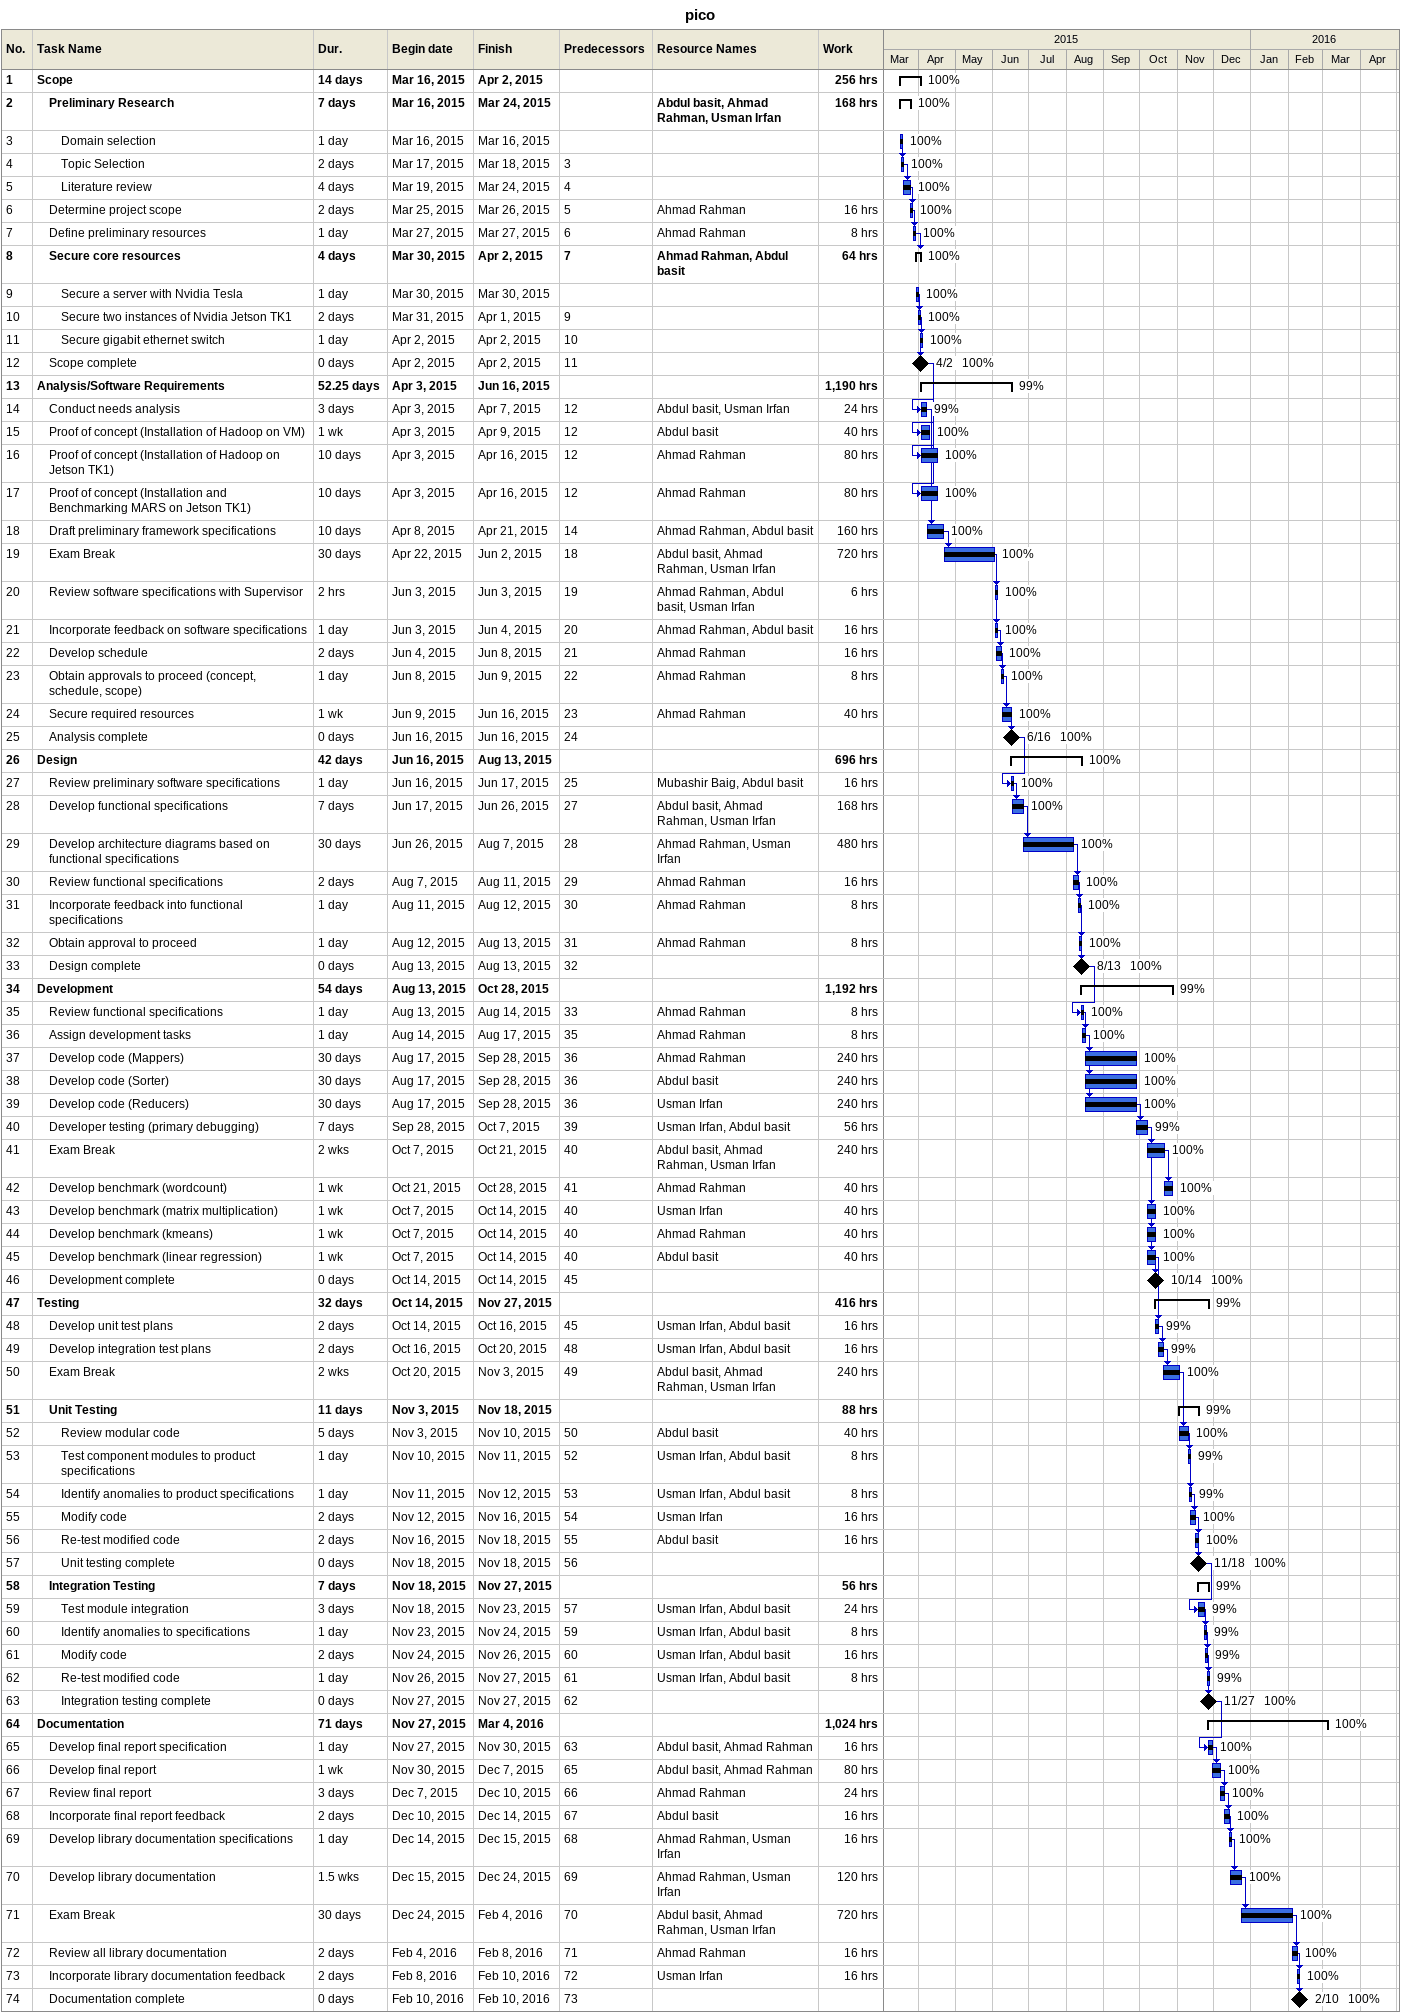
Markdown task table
pico

| ID | Level | Task | Duration | Start | Finish | Predecessors | Resources | % complete | Work (h) |
|---|---|---|---|---|---|---|---|---|---|
| 1 | 1 | **Scope** | 14d | 2015-03-16 | 2015-04-02 |  |  | 100 | 256 |
| 2 | 2 | **Preliminary Research** | 7d | 2015-03-16 | 2015-03-24 |  | Abdul basit, Ahmad Rahman, Usman Irfan | 100 | 168 |
| 3 | 3 | Domain selection | 1d | 2015-03-16 | 2015-03-16 |  |  | 100 |  |
| 4 | 3 | Topic Selection | 2d | 2015-03-17 | 2015-03-18 | 3 |  | 100 |  |
| 5 | 3 | Literature review | 4d | 2015-03-19 | 2015-03-24 | 4 |  | 100 |  |
| 6 | 2 | Determine project scope | 2d | 2015-03-25 | 2015-03-26 | 5 | Ahmad Rahman | 100 | 16 |
| 7 | 2 | Define preliminary resources | 1d | 2015-03-27 | 2015-03-27 | 6 | Ahmad Rahman | 100 | 8 |
| 8 | 2 | **Secure core resources** | 4d | 2015-03-30 | 2015-04-02 | 7 | Ahmad Rahman, Abdul basit | 100 | 64 |
| 9 | 3 | Secure a server with Nvidia Tesla | 1d | 2015-03-30 | 2015-03-30 |  |  | 100 |  |
| 10 | 3 | Secure two instances of Nvidia Jetson TK1 | 2d | 2015-03-31 | 2015-04-01 | 9 |  | 100 |  |
| 11 | 3 | Secure gigabit ethernet switch | 1d | 2015-04-02 | 2015-04-02 | 10 |  | 100 |  |
| 12 | 2 | Scope complete | 0d | 2015-04-02 | 2015-04-02 | 11 |  | 100 |  |
| 13 | 1 | **Analysis/Software Requirements** | 52.25d | 2015-04-03 | 2015-06-16 |  |  | 99 | 1190 |
| 14 | 2 | Conduct needs analysis | 3d | 2015-04-03 | 2015-04-07 | 12 | Abdul basit, Usman Irfan | 99 | 24 |
| 15 | 2 | Proof of concept (Installation of Hadoop on VM) | 1w | 2015-04-03 | 2015-04-09 | 12 | Abdul basit | 100 | 40 |
| 16 | 2 | Proof of concept (Installation of Hadoop on Jetson TK1) | 10d | 2015-04-03 | 2015-04-16 | 12 | Ahmad Rahman | 100 | 80 |
| 17 | 2 | Proof of concept (Installation and Benchmarking MARS on Jetson TK1) | 10d | 2015-04-03 | 2015-04-16 | 12 | Ahmad Rahman | 100 | 80 |
| 18 | 2 | Draft preliminary framework specifications | 10d | 2015-04-08 | 2015-04-21 | 14 | Ahmad Rahman, Abdul basit | 100 | 160 |
| 19 | 2 | Exam Break | 30d | 2015-04-22 | 2015-06-02 | 18 | Abdul basit, Ahmad Rahman, Usman Irfan | 100 | 720 |
| 20 | 2 | Review software specifications with Supervisor | 2h | 2015-06-03 | 2015-06-03 | 19 | Ahmad Rahman, Abdul basit, Usman Irfan | 100 | 6 |
| 21 | 2 | Incorporate feedback on software specifications | 1d | 2015-06-03 | 2015-06-04 | 20 | Ahmad Rahman, Abdul basit | 100 | 16 |
| 22 | 2 | Develop schedule | 2d | 2015-06-04 | 2015-06-08 | 21 | Ahmad Rahman | 100 | 16 |
| 23 | 2 | Obtain approvals to proceed (concept, schedule, scope) | 1d | 2015-06-08 | 2015-06-09 | 22 | Ahmad Rahman | 100 | 8 |
| 24 | 2 | Secure required resources | 1w | 2015-06-09 | 2015-06-16 | 23 | Ahmad Rahman | 100 | 40 |
| 25 | 2 | Analysis complete | 0d | 2015-06-16 | 2015-06-16 | 24 |  | 100 |  |
| 26 | 1 | **Design** | 42d | 2015-06-16 | 2015-08-13 |  |  | 100 | 696 |
| 27 | 2 | Review preliminary software specifications | 1d | 2015-06-16 | 2015-06-17 | 25 | Mubashir Baig, Abdul basit | 100 | 16 |
| 28 | 2 | Develop functional specifications | 7d | 2015-06-17 | 2015-06-26 | 27 | Abdul basit, Ahmad Rahman, Usman Irfan | 100 | 168 |
| 29 | 2 | Develop architecture diagrams based on functional specifications | 30d | 2015-06-26 | 2015-08-07 | 28 | Ahmad Rahman, Usman Irfan | 100 | 480 |
| 30 | 2 | Review functional specifications | 2d | 2015-08-07 | 2015-08-11 | 29 | Ahmad Rahman | 100 | 16 |
| 31 | 2 | Incorporate feedback into functional specifications | 1d | 2015-08-11 | 2015-08-12 | 30 | Ahmad Rahman | 100 | 8 |
| 32 | 2 | Obtain approval to proceed | 1d | 2015-08-12 | 2015-08-13 | 31 | Ahmad Rahman | 100 | 8 |
| 33 | 2 | Design complete | 0d | 2015-08-13 | 2015-08-13 | 32 |  | 100 |  |
| 34 | 1 | **Development** | 54d | 2015-08-13 | 2015-10-28 |  |  | 99 | 1192 |
| 35 | 2 | Review functional specifications | 1d | 2015-08-13 | 2015-08-14 | 33 | Ahmad Rahman | 100 | 8 |
| 36 | 2 | Assign development tasks | 1d | 2015-08-14 | 2015-08-17 | 35 | Ahmad Rahman | 100 | 8 |
| 37 | 2 | Develop code (Mappers) | 30d | 2015-08-17 | 2015-09-28 | 36 | Ahmad Rahman | 100 | 240 |
| 38 | 2 | Develop code (Sorter) | 30d | 2015-08-17 | 2015-09-28 | 36 | Abdul basit | 100 | 240 |
| 39 | 2 | Develop code (Reducers) | 30d | 2015-08-17 | 2015-09-28 | 36 | Usman Irfan | 100 | 240 |
| 40 | 2 | Developer testing (primary debugging) | 7d | 2015-09-28 | 2015-10-07 | 39 | Usman Irfan, Abdul basit | 99 | 56 |
| 41 | 2 | Exam Break | 2w | 2015-10-07 | 2015-10-21 | 40 | Abdul basit, Ahmad Rahman, Usman Irfan | 100 | 240 |
| 42 | 2 | Develop benchmark (wordcount) | 1w | 2015-10-21 | 2015-10-28 | 41 | Ahmad Rahman | 100 | 40 |
| 43 | 2 | Develop benchmark (matrix multiplication) | 1w | 2015-10-07 | 2015-10-14 | 40 | Usman Irfan | 100 | 40 |
| 44 | 2 | Develop benchmark (kmeans) | 1w | 2015-10-07 | 2015-10-14 | 40 | Ahmad Rahman | 100 | 40 |
| 45 | 2 | Develop benchmark (linear regression) | 1w | 2015-10-07 | 2015-10-14 | 40 | Abdul basit | 100 | 40 |
| 46 | 2 | Development complete | 0d | 2015-10-14 | 2015-10-14 | 45 |  | 100 |  |
| 47 | 1 | **Testing** | 32d | 2015-10-14 | 2015-11-27 |  |  | 99 | 416 |
| 48 | 2 | Develop unit test plans | 2d | 2015-10-14 | 2015-10-16 | 45 | Usman Irfan, Abdul basit | 99 | 16 |
| 49 | 2 | Develop integration test plans | 2d | 2015-10-16 | 2015-10-20 | 48 | Usman Irfan, Abdul basit | 99 | 16 |
| 50 | 2 | Exam Break | 2w | 2015-10-20 | 2015-11-03 | 49 | Abdul basit, Ahmad Rahman, Usman Irfan | 100 | 240 |
| 51 | 2 | **Unit Testing** | 11d | 2015-11-03 | 2015-11-18 |  |  | 99 | 88 |
| 52 | 3 | Review modular code | 5d | 2015-11-03 | 2015-11-10 | 50 | Abdul basit | 100 | 40 |
| 53 | 3 | Test component modules to product specifications | 1d | 2015-11-10 | 2015-11-11 | 52 | Usman Irfan, Abdul basit | 99 | 8 |
| 54 | 3 | Identify anomalies to product specifications | 1d | 2015-11-11 | 2015-11-12 | 53 | Usman Irfan, Abdul basit | 99 | 8 |
| 55 | 3 | Modify code | 2d | 2015-11-12 | 2015-11-16 | 54 | Usman Irfan | 100 | 16 |
| 56 | 3 | Re-test modified code | 2d | 2015-11-16 | 2015-11-18 | 55 | Abdul basit | 100 | 16 |
| 57 | 3 | Unit testing complete | 0d | 2015-11-18 | 2015-11-18 | 56 |  | 100 |  |
| 58 | 2 | **Integration Testing** | 7d | 2015-11-18 | 2015-11-27 |  |  | 99 | 56 |
| 59 | 3 | Test module integration | 3d | 2015-11-18 | 2015-11-23 | 57 | Usman Irfan, Abdul basit | 99 | 24 |
| 60 | 3 | Identify anomalies to specifications | 1d | 2015-11-23 | 2015-11-24 | 59 | Usman Irfan, Abdul basit | 99 | 8 |
| 61 | 3 | Modify code | 2d | 2015-11-24 | 2015-11-26 | 60 | Usman Irfan, Abdul basit | 99 | 16 |
| 62 | 3 | Re-test modified code | 1d | 2015-11-26 | 2015-11-27 | 61 | Usman Irfan, Abdul basit | 99 | 8 |
| 63 | 3 | Integration testing complete | 0d | 2015-11-27 | 2015-11-27 | 62 |  | 100 |  |
| 64 | 1 | **Documentation** | 71d | 2015-11-27 | 2016-03-04 |  |  | 100 | 1024 |
| 65 | 2 | Develop final report specification | 1d | 2015-11-27 | 2015-11-30 | 63 | Abdul basit, Ahmad Rahman | 100 | 16 |
| 66 | 2 | Develop final report | 1w | 2015-11-30 | 2015-12-07 | 65 | Abdul basit, Ahmad Rahman | 100 | 80 |
| 67 | 2 | Review final report | 3d | 2015-12-07 | 2015-12-10 | 66 | Ahmad Rahman | 100 | 24 |
| 68 | 2 | Incorporate final report feedback | 2d | 2015-12-10 | 2015-12-14 | 67 | Abdul basit | 100 | 16 |
| 69 | 2 | Develop library documentation specifications | 1d | 2015-12-14 | 2015-12-15 | 68 | Ahmad Rahman, Usman Irfan | 100 | 16 |
| 70 | 2 | Develop library documentation | 1.5w | 2015-12-15 | 2015-12-24 | 69 | Ahmad Rahman, Usman Irfan | 100 | 120 |
| 71 | 2 | Exam Break | 30d | 2015-12-24 | 2016-02-04 | 70 | Abdul basit, Ahmad Rahman, Usman Irfan | 100 | 720 |
| 72 | 2 | Review all library documentation | 2d | 2016-02-04 | 2016-02-08 | 71 | Ahmad Rahman | 100 | 16 |
| 73 | 2 | Incorporate library documentation feedback | 2d | 2016-02-08 | 2016-02-10 | 72 | Usman Irfan | 100 | 16 |
| 74 | 2 | Documentation complete | 0d | 2016-02-10 | 2016-02-10 | 73 |  | 100 |  |
